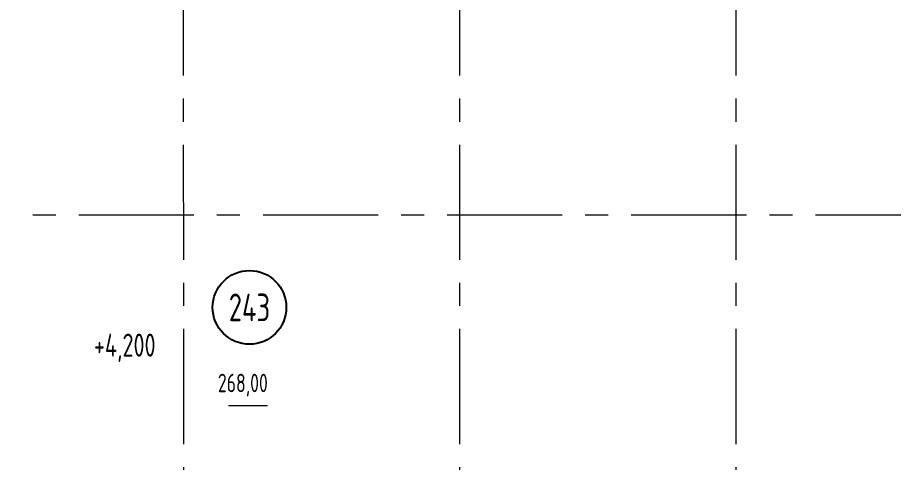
# Model space of a CAD drawing. Header units: millimetres. Extents: x -354900 to 8840672, y 0 to 292181.
# Drawn here: x -64096 to -54582, y 112914 to 117744 of the extents above; entities that cross this region are included whole.
import ezdxf
from ezdxf import colors
from ezdxf.entities.mleader import LeaderData, LeaderLine
from ezdxf.enums import TextEntityAlignment as Align
from ezdxf.math import Vec2, Vec3

# ---------------------------------------------------------------- set-up
doc = ezdxf.new("R2010")
doc.units = ezdxf.units.MM
doc.header["$MEASUREMENT"] = 0
doc.linetypes.add('CENTER', pattern=[2, 1.25, -0.25, 0.25, -0.25])
doc.layers.get('0').update_dxf_attribs({"color": 250, "lineweight": 9})
for name, color, linetype, lineweight in [('АР_Маркер экспликации', 239, 'Continuous', 13), ('АР_Номер помещения', 1, 'Continuous', 25), ('АР_Оси', 193, 'Continuous', 9), ('АР_Отметки', 250, 'Continuous', 15), ('АР_Подоконники', 163, 'Continuous', 9), ('АР_Помещения_площадь', 19, 'Continuous', 9), ('АР_Сущ Несущая стена', 202, 'Continuous', 30)]:
    doc.layers.add(name, color=color, linetype=linetype, lineweight=lineweight)
doc.styles.add('ISOCPEUR', font='isocpeur.ttf', dxfattribs={"width": 0.7})
doc.styles.get("Standard").update_dxf_attribs({"font": 'isocpeur.ttf'})

# ---------------------------------------------------------------- blocks, each defined once
blk = doc.blocks.new('*U60')
at = {"layer": 'АР_Номер помещения', "color": 7}
blk.add_circle((-517.6, 1402.8), 400, dxfattribs=at)
at = {"layer": 'АР_Помещения_площадь', "color": 7}
blk.add_line((-323.4, 336.1), (-745.7, 336.1), dxfattribs=at)
at = {"color": 7, "style": 'ISOCPEUR', "width": 0.7, "flags": 1}
blk.add_attdef('КАТЕГОРИЯ', (-499.2, -2092.2), '', height=250, dxfattribs=at)
at = {"layer": 'АР_Номер помещения', "color": 7, "style": 'ISOCPEUR', "width": 0.7}
blk.add_attdef('НОМЕР_ПОМЕЩЕНИЯ', text='', height=300, dxfattribs=at).set_placement((-517.6, 1402.8), align=Align.MIDDLE_CENTER)
at = {"layer": 'АР_Помещения_площадь', "color": 7, "lineweight": 30, "width": 0.7, "flags": 104}
blk.add_attdef('ИМЯ_ПОМЕЩЕНИЯ', text='', height=100, dxfattribs=at).set_placement((129.6, 1300.5), align=Align.MIDDLE_CENTER)
at = {"layer": 'АР_Помещения_площадь', "color": 7, "style": 'ISOCPEUR', "width": 0.7}
blk.add_attdef('ПЛОЩАДЬ_ПОМЕЩЕНИЯ', text='', height=200, dxfattribs=at).set_placement((-318.5, 582.6), align=Align.MIDDLE_RIGHT)
blk = doc.blocks.new('_DotSmall')
at = {"color": 0, "linetype": 'ByBlock', "const_width": 0.5}
blk.add_lwpolyline([(-0.0625, 0, 1), (0.0625, 0, 1)], format="xyb", close=True, dxfattribs=at)

msp = doc.modelspace()

# ---------------------------------------------------------------- linework, layer by layer
at = {"layer": 'АР_Оси', "linetype": 'CENTER', "ltscale": 1000}
for p, q in [((-62295.8, 134363.2), (-62293.1, 78680.8)), ((-59295.8, 134363.2), (-59295.8, 78630.8)), ((-56295.8, 134363.2), (-56295.8, 78630.8)), ((-89429.5, 115600.7), (-6251.1, 115600.7))]:
    msp.add_line(p, q, dxfattribs=at)
at = {"layer": 'АР_Подоконники', "ltscale": 100}
for centre, radius, start, end in [((-62167.2, 115478.6), 8924.1, 271.10883, 356.40396), ((-62177.6, 115490.9), 8940.2, 271.69125, 356.32908)]:
    msp.add_arc(centre, radius, start, end, dxfattribs=at)
at = {"layer": 'АР_Сущ Несущая стена', "lineweight": 18, "ltscale": 100}
for centre, radius, start, end in [((-62185.9, 115502.6), 9144.3, 272.82064, 356.28873), ((-62178.2, 115484.6), 9778.7, 272.59255, 356.63539)]:
    msp.add_arc(centre, radius, start, end, dxfattribs=at)

# ---------------------------------------------------------------- block references
at = {"layer": 'АР_Маркер экспликации'}
ref = msp.add_blockref('*U60', (-61058.9, 113194.8), dxfattribs=at)
ref.add_attrib('НОМЕР_ПОМЕЩЕНИЯ', '243', dxfattribs={"layer": 'АР_Номер помещения', "color": 7, "height": 300, "style": 'ISOCPEUR', "width": 0.7}).set_placement((-61576.5, 114597.6), align=Align.MIDDLE_CENTER)
ref.add_attrib('ПЛОЩАДЬ_ПОМЕЩЕНИЯ', '268,00', dxfattribs={"layer": 'АР_Помещения_площадь', "color": 7, "height": 200, "style": 'ISOCPEUR', "width": 0.7}).set_placement((-61377.4, 113777.4), align=Align.MIDDLE_RIGHT)

# ---------------------------------------------------------------- leaders
at = {"layer": 'АР_Отметки'}
ml = msp.add_multileader_mtext('Standard', dxfattribs=at)
ml.set_content('+4,200', color=256, style='ISOCPEUR')
ml.set_leader_properties(color=256, linetype='Continuous', lineweight=-1)
ml.set_arrow_properties(name='DOTSMALL')
ml.build(insert=Vec2(0, 0))
ml.multileader.update_dxf_attribs({"has_text_frame": 1, "text_left_attachment_type": 4, "text_right_attachment_type": 4, "dogleg_length": 100, "arrow_head_size": 180})
ctx = ml.context
ctx.base_point, ctx.char_height, ctx.arrow_head_size, ctx.landing_gap_size, ctx.plane_origin = Vec3(-63316, 113979.6), 250, 180, 50, Vec3(-63397.4, 112712.1)
ctx.left_attachment, ctx.right_attachment = 4, 4
notes = []
notes.append((ctx, [(0, (0, 0, 0), (0, 0), (1, 0), 1, [])]))
ctx.mtext.insert, ctx.mtext.width, ctx.mtext.line_spacing_style, ctx.mtext.flow_direction = Vec3(-63266, 114313), 852.697, 2, 5
for ctx, leaders in notes:
    for number, flags, end, landing, length, lines in leaders:
        leader = LeaderData()
        leader.index, (leader.has_last_leader_line, leader.has_dogleg_vector, leader.attachment_direction) = number, flags
        leader.last_leader_point, leader.dogleg_vector, leader.dogleg_length = Vec3(end), Vec3(landing), length
        for number, points, colour, breaks in lines:
            line = LeaderLine()
            line.index, line.vertices, line.color, line.breaks = number, Vec3.list(points), colors.encode_raw_color(colour), breaks
            leader.lines.append(line)
        ctx.leaders.append(leader)

doc.saveas('drawing.dxf')
